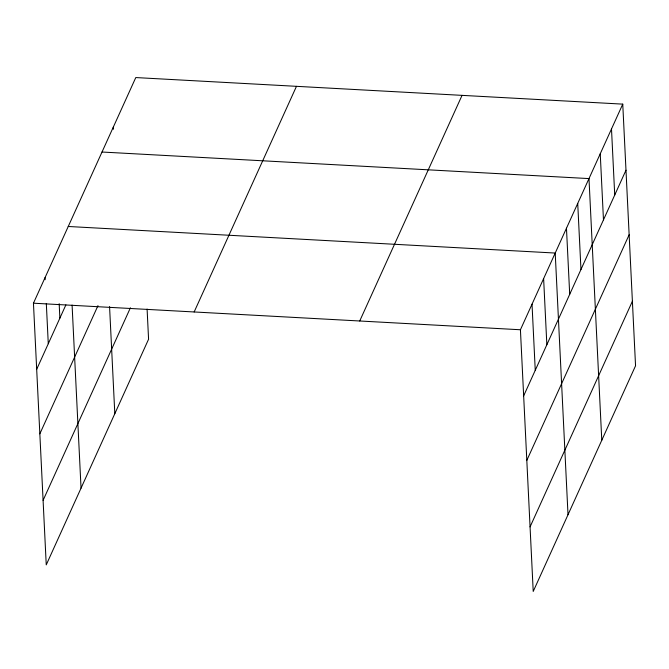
<?xml version="1.0" encoding="UTF-8"?>
<svg xmlns="http://www.w3.org/2000/svg" width="669" height="669" viewBox="0 0 669 669"><rect width="100%" height="100%" fill="white"/><g stroke="black" fill="none" stroke-linecap="round" stroke-linejoin="round"><path stroke-width="1" d="M147.096 309.053L148.577 339.242L46.245 564.87L33.45 303.199L135.782 77.562L622.755 104.13L635.55 365.801L533.218 591.438L520.423 329.758L622.755 104.13M36.686 369.296L65.888 304.888M39.839 433.838L97.975 305.641M43.092 500.328L130.413 307.79M194.152 311.963L296.476 86.326M359.721 320.995L462.053 95.358M523.66 395.856L625.983 170.219M526.812 460.397L629.144 234.76M530.065 526.896L632.397 301.259M102.014 152.022L588.988 178.59L601.782 440.261M68.238 226.482L555.211 253.049L568.014 514.72M33.45 303.199L520.423 329.758M611.499 128.95L614.727 195.039M600.244 153.77L603.471 219.858M577.723 203.409L580.96 269.498M566.467 228.229L569.704 294.318M543.621 278.622L546.849 344.711M532.022 304.186L535.25 370.283M113.27 127.202L113.37 129.268M109.565 306.561L114.809 413.701M72.085 305.072L81.041 488.161M59.173 303.693L59.875 318.151M45.049 277.627L45.149 279.692M46.312 303.442L48.277 343.724"/></g></svg>
